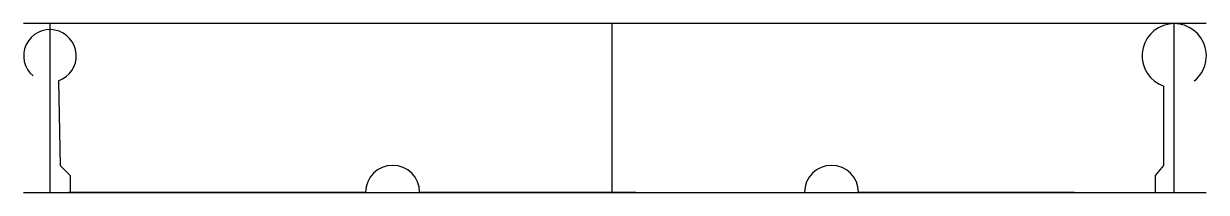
# Model space of a CAD drawing. Extents: x -174 to 176, y 0 to 50.
import ezdxf

# ---------------------------------------------------------------- set-up
doc = ezdxf.new("R2010")
doc.units = 0
doc.layers.get('0').update_dxf_attribs({"linetype": 'CONTINUOUS'})

msp = doc.modelspace()

# ---------------------------------------------------------------- linework, layer by layer
at = {"linetype": 'CONTINUOUS'}
for p, q in [((176.01, 50), (-174.29, 50)), ((-166.5, 50), (-166.5, 0)), ((0, 0), (0, 50)), ((166.5, 0), (166.5, 50)), ((-164.01, 33.08), (-163.5, 8)), ((163.46, 8), (163.46, 31.48)), ((-163.5, 8), (-160.5, 5)), ((161, 5), (163.46, 8)), ((-160.5, 5), (-160.5, 0)), ((161, 0), (161, 5)), ((-174.29, 0), (176.01, 0)), ((-73, 0), (-161, 0)), ((-123, 0), (-73, 0)), ((7, 0), (-57, 0)), ((7, 0), (57, 0)), ((73, 0), (161, 0)), ((137, 0), (73, 0))]:
    msp.add_line(p, q, dxfattribs=at)
for centre, radius, start, end in [((166.51, 40.49), 9.51, 308.6472, 251.2888), ((-166.5, 40.46), 7.79, 288.6261, 230.0515), ((-65, 0), 8, 0, 180), ((65, 0), 8, 0, 180)]:
    msp.add_arc(centre, radius, start, end, dxfattribs=at)

doc.saveas('drawing.dxf')
